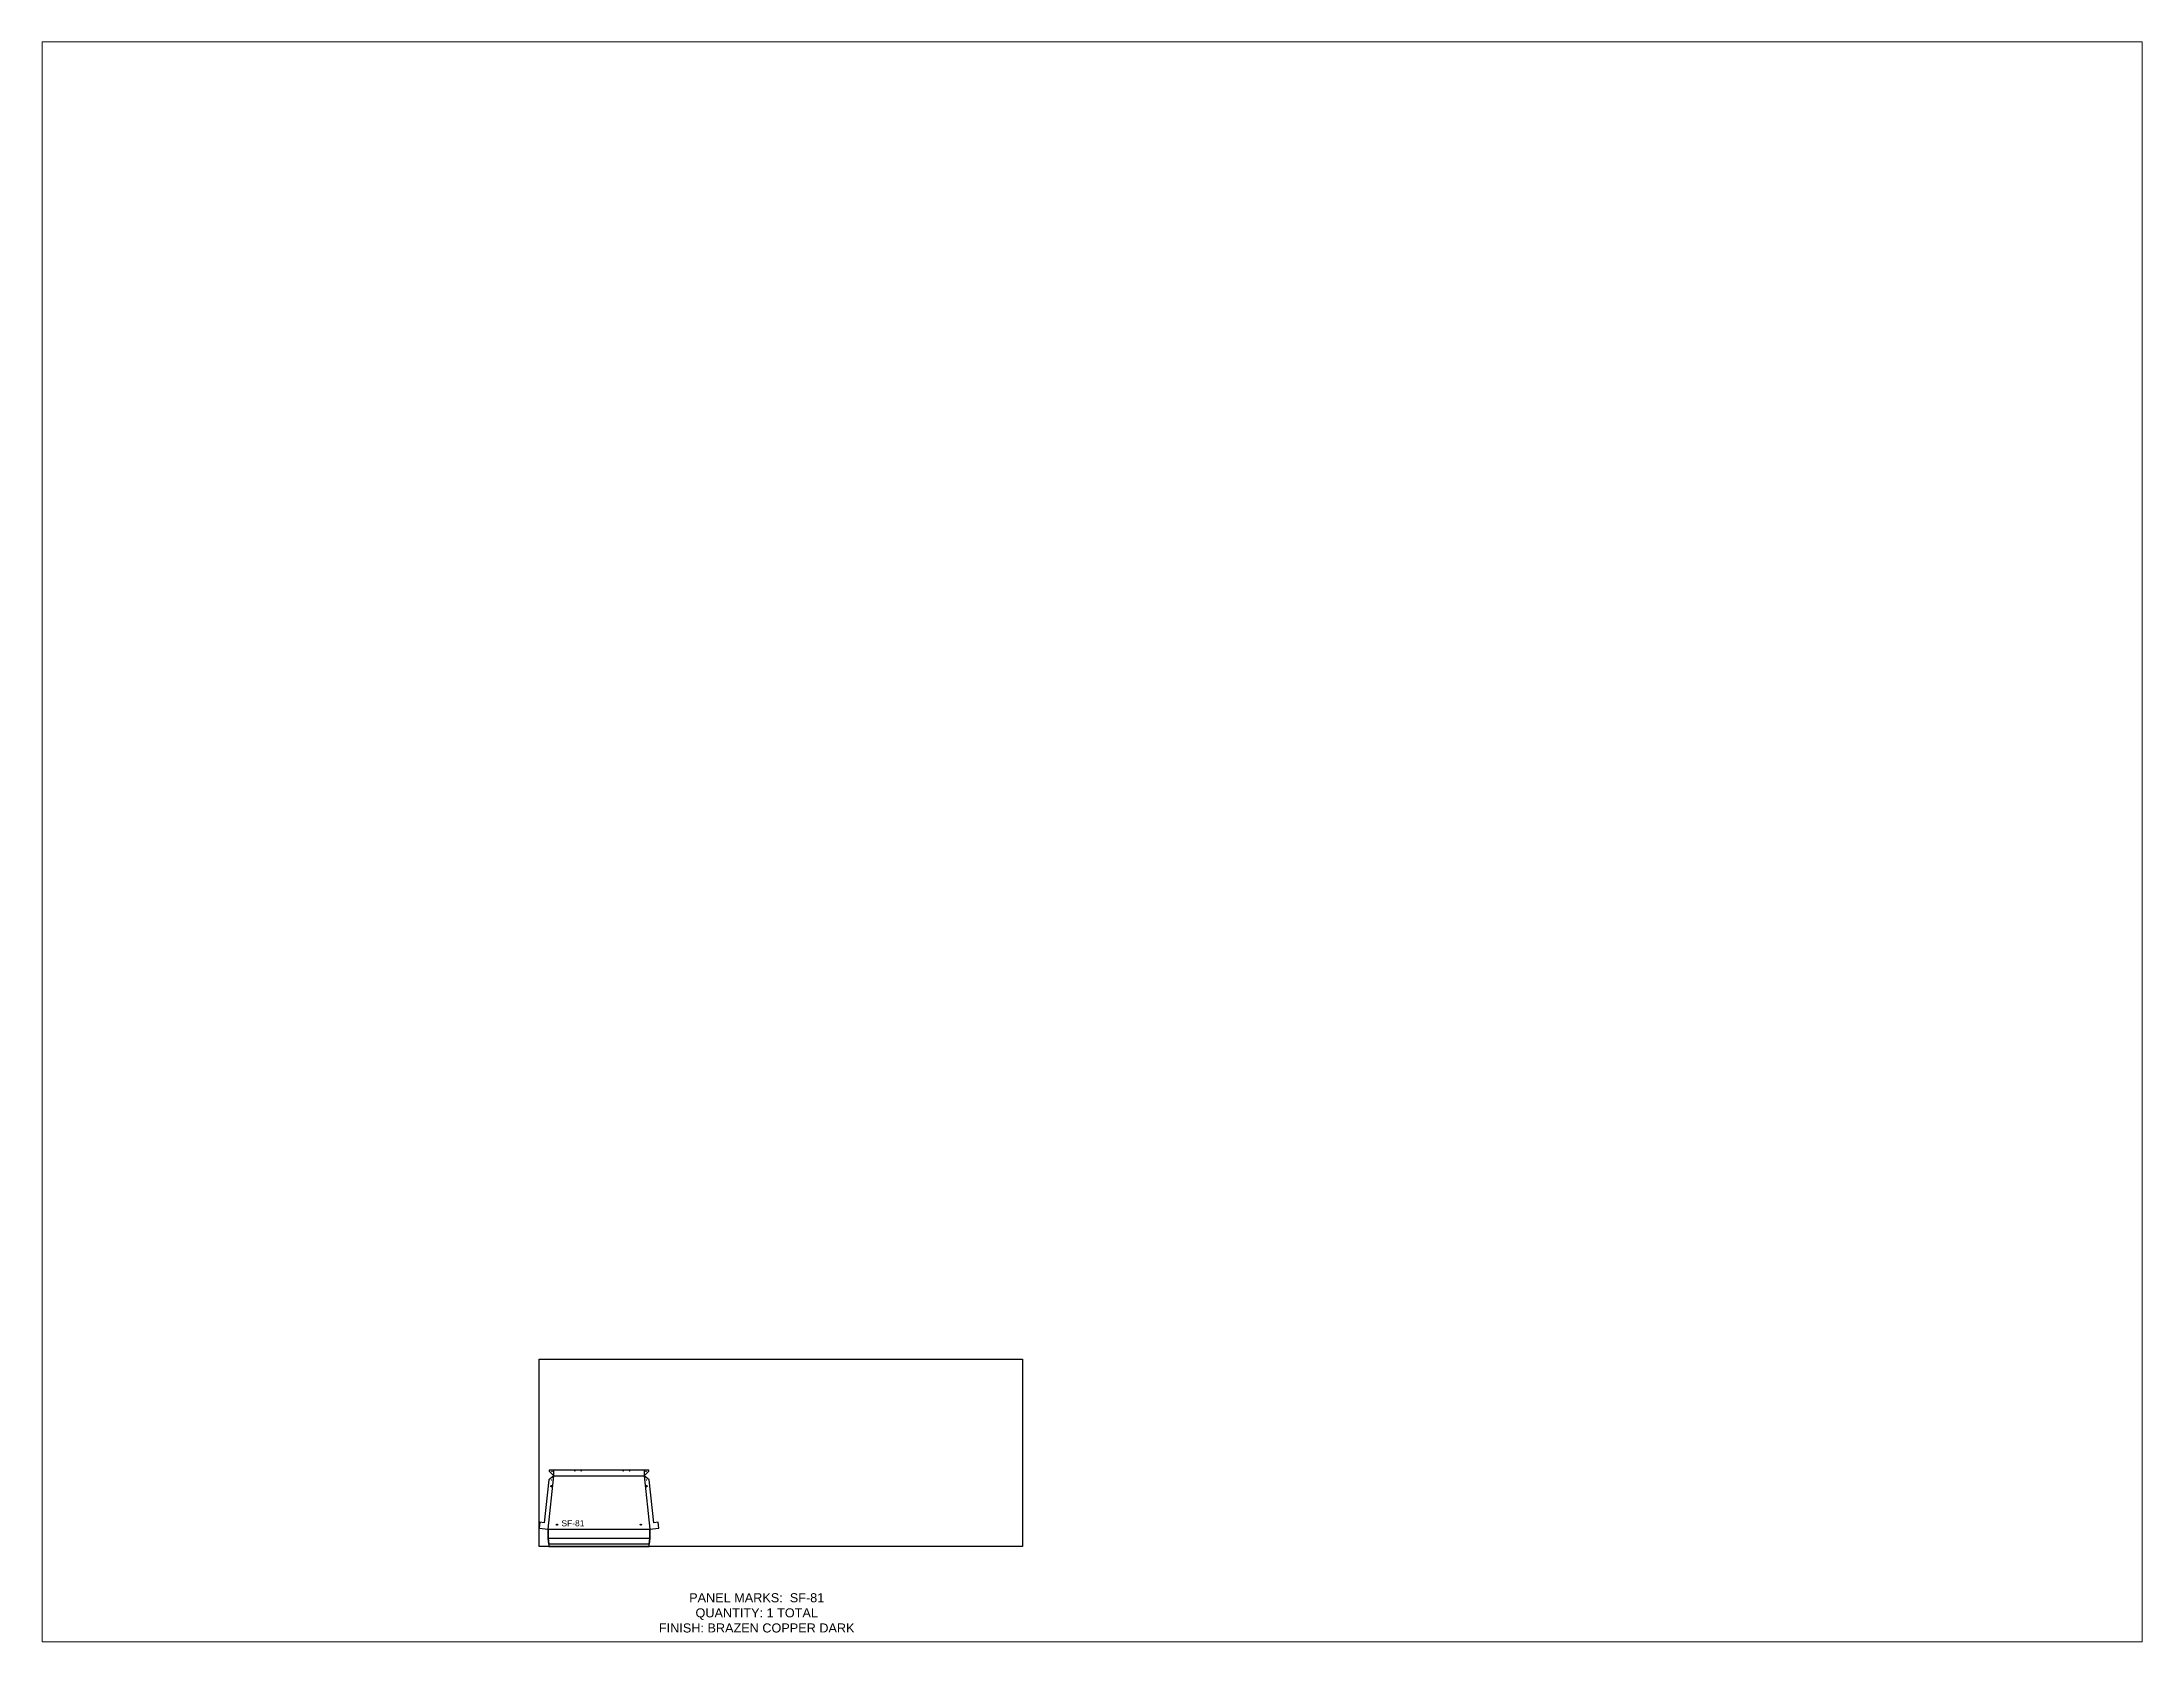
# Paper-space layout 'Layout1' of a CAD drawing. Header units: inches. Extents: x 1.05 to 9.45, y 0.8 to 7.2.
# The model-space entities are those that its viewports show. They can reach past a viewport. Long polylines and large blocks are cut down to what shows.
import ezdxf

# ---------------------------------------------------------------- set-up
doc = ezdxf.new("R2010")
doc.units = ezdxf.units.IN
doc.header["$MEASUREMENT"] = 0
doc.linetypes.add('HIDDEN', pattern=[0.375, 0.25, -0.125])
doc.linetypes.add('PHANTOM', pattern=[2.5, 1.25, -0.25, 0.25, -0.25, 0.25, -0.25])
for name, color, linetype in [('CUT', 7, 'Continuous'), ('DIMS', 1, 'Continuous'), ('HOLES', 6, 'Continuous'), ('ROUT', 1, 'HIDDEN'), ('SHEET', 5, 'PHANTOM'), ('TEXT', 2, 'PHANTOM'), ('WEEPS', 3, 'HIDDEN')]:
    doc.layers.add(name, color=color, linetype=linetype)
doc.styles.get("Standard").update_dxf_attribs({"font": 'arial.ttf'})

msp = doc.modelspace()

# ---------------------------------------------------------------- linework, layer by layer
at = {"layer": 'CUT', "ltscale": 0.25}
msp.add_lwpolyline([(3.2, 0.69), (3.2, 0), (36.49, 0), (36.49, 0.69), (36.7, 2.69), (36.7, 5.69), (39.69, 6.01), (39.47, 8.01), (37.98, 7.85), (36.44, 22.04), (34.78, 23.37), (36.29, 24.87), (36.29, 25.28), (3.39, 25.28), (3.39, 24.87), (4.9, 23.37), (3.25, 22.04), (1.71, 7.85), (0.22, 8.01), (0, 6.01), (2.98, 5.69), (2.98, 2.69)], close=True, dxfattribs=at)
at = {"layer": 'HOLES', "ltscale": 0.25}
for centre in [(4.12, 21.94), (4.28, 24.88), (11.9, 24.91), (13.9, 24.91), (27.9, 24.91), (29.9, 24.91), (35.41, 24.88), (35.57, 21.94)]:
    msp.add_circle(centre, 0.0625, dxfattribs=at)
at = {"layer": 'ROUT', "ltscale": 0.25}
for p, q in [((4.9, 23.37), (34.78, 23.37)), ((2.98, 2.69), (36.7, 2.69))]:
    msp.add_line(p, q, dxfattribs=at)
for points in [[(34.78, 25.28), (34.78, 23.37), (36.7, 5.69), (36.7, 2.69), (36.49, 0.69), (3.2, 0.69), (2.98, 2.69), (2.98, 5.69), (4.9, 23.37), (4.9, 25.28)], [(0.22, 8.01), (0, 6.01), (2.98, 5.69), (36.7, 5.69), (39.69, 6.01), (39.47, 8.01)]]:
    msp.add_lwpolyline(points, dxfattribs=at)
at = {"layer": 'SHEET'}
msp.add_lwpolyline([(0, 62), (160, 62), (160, 0), (0, 0)], close=True, dxfattribs=at)
at = {"layer": 'WEEPS', "ltscale": 0.25}
for centre in [(4.12, 19.94), (35.56, 19.94), (5.98, 7.19), (33.7, 7.19)]:
    msp.add_circle(centre, 0.188, dxfattribs=at)

# ---------------------------------------------------------------- texts
at = {"layer": 'DIMS', "ltscale": 0.25, "insert": (11.22, 6.62), "char_height": 2, "attachment_point": 8}
msp.add_mtext_dynamic_manual_height_columns('SF-81', width=3.0859, gutter_width=10, heights=[2.07], dxfattribs=at)
at = {"layer": 'TEXT', "insert": (72.05, -22.01), "char_height": 3, "attachment_point": 5}
msp.add_mtext_dynamic_manual_height_columns('PANEL MARKS:  SF-81\\PQUANTITY: 1 TOTAL\\PFINISH: BRAZEN COPPER DARK', width=199.7409, gutter_width=1, heights=[0], dxfattribs=at)

psp = doc.layouts.get("Layout1")

# ---------------------------------------------------------------- viewports
at = {"layer": 'CUT'}
psp.add_viewport(center=(5.25, 4), size=(8.4, 6.4), view_center_point=(183.0157, 233.1318), view_height=529.538938, dxfattribs=at)

doc.saveas('drawing.dxf')
